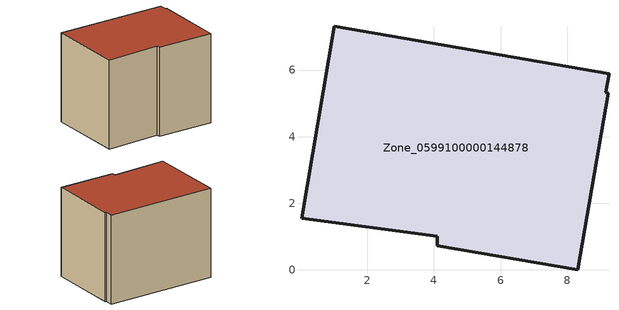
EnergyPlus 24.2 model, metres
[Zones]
Zone_0599100000144878
 floor ground (C_G): 4.09,1.01 0.02,1.54 1.01,7.32 9.26,5.89 9.16,5.33 9.23,5.3 8.32,0 4.1,0.72 z0
 wall outside (C_F): 8.32,0 9.23,5.3 9.16,5.33 9.26,5.89 1.01,7.32 0.02,1.54 4.09,1.01 4.1,0.72 8.32,0 z0:6.69
 roof outside (C_R): 0.02,1.54 4.09,1.01 4.1,0.72 8.32,0 9.23,5.3 9.16,5.33 9.26,5.89 1.01,7.32 z6.69
[BUILDING]
Pand.0599100000144878: North Axis=0; Terrain=City; Loads Convergence Tolerance Value=0.04; Temperature Convergence Tolerance Value=0.4; Solar Distribution=FullExterior; Maximum Number of Warmup Days=25; Minimum Number of Warmup Days=1
[Site:Location]
Rotterdam.The.Hague.AP_ZH_NLD Design_Conditions: Latitude=51.96; Longitude=4.45; Time Zone=1; Elevation=-4.5
[SITE:GROUNDTEMPERATURE:BUILDINGSURFACE]
18, 18, 18, 18, 18, 18, 18, 18, 18, 18, 18, 18
[MATERIAL] Thermal Absorptance=0.9; Solar Absorptance=0.7; Visible Absorptance=0.7
Name | Roughness | Thickness | Conductivity | Density | Specific Heat
G.TC.1946-1964 | MediumSmooth | 0.15 | 1 | 540 | 1210
F.TC.1946-1964 | Rough | 0.3 | 0.857143 | 1920 | 840
R.TC.1946-1964 | MediumRough | 0.2 | 0.235294 | 1500 | 1000
[CONSTRUCTION]
C_G: G.TC.1946-1964
C_F: F.TC.1946-1964
C_R: R.TC.1946-1964
[ZONE]
Zone_0599100000144878: Type=1; Multiplier=1; Ceiling Height=Autocalculate; Volume=Autocalculate; Floor Area=autocalculate; Part of Total Floor Area=Yes
[ZONEINFILTRATION:DESIGNFLOWRATE]
Infil_Zone_0599100000144878: Zone or ZoneList or Space or SpaceList=Zone_0599100000144878; Schedule=AlwaysOn; Design Flow Rate Calculation Method=Flow/Area; Flow Rate per Floor Area=0.003; Constant Term Coefficient=1; Temperature Term Coefficient=0; Velocity Term Coefficient=0; Velocity Squared Term Coefficient=0
[HVACTEMPLATE:ZONE:IDEALLOADSAIRSYSTEM]
Zone_0599100000144878: Maximum Heating Supply Air Temperature=50; Minimum Cooling Supply Air Temperature=13; Maximum Heating Supply Air Humidity Ratio=0.0156; Minimum Cooling Supply Air Humidity Ratio=0.0077; Heating Limit=NoLimit; Cooling Limit=NoLimit; Dehumidification Control Type=ConstantSensibleHeatRatio; Cooling Sensible Heat Ratio=0.7; Dehumidification Setpoint=60; Humidification Control Type=None; Humidification Setpoint=30; Outdoor Air Method=None; Outdoor Air Flow Rate per Person=0.00944; Outdoor Air Flow Rate per Zone Floor Area=0; Outdoor Air Flow Rate per Zone=0; Demand Controlled Ventilation Type=None; Outdoor Air Economizer Type=NoEconomizer; Heat Recovery Type=None; Sensible Heat Recovery Effectiveness=0.7; Latent Heat Recovery Effectiveness=0.65
[ZONECONTROL:THERMOSTAT]
ThermostatControl_Zone_0599100000144878: Zone or ZoneList=Zone_0599100000144878; Control Type Schedule=DualSetpointControlType; Control 1=Thermostat_Zone_0599100000144878; Temperature Difference Between Cutout And Setpoint=0
[THERMOSTATSETPOINT:DUALSETPOINT]
Thermostat_Zone_0599100000144878: Heating Setpoint Temperature Schedule=HeatingSetpoint_Zone_0599100000144878; Cooling Setpoint Temperature Schedule=CoolingSetpoint_Zone_0599100000144878
[SCHEDULE:COMPACT]
HeatingSetpoint_Zone_0599100000144878: Through: 12/31, For: AllDays, Until: 24:00, 21
CoolingSetpoint_Zone_0599100000144878: Through: 12/31, For: AllDays, Until: 24:00, 24
DualSetpointControlType: Through: 12/31, For: AllDays, Until: 24:00, 4
AlwaysOn: Through: 12/31, For: AllDays, Until: 24:00, 1
